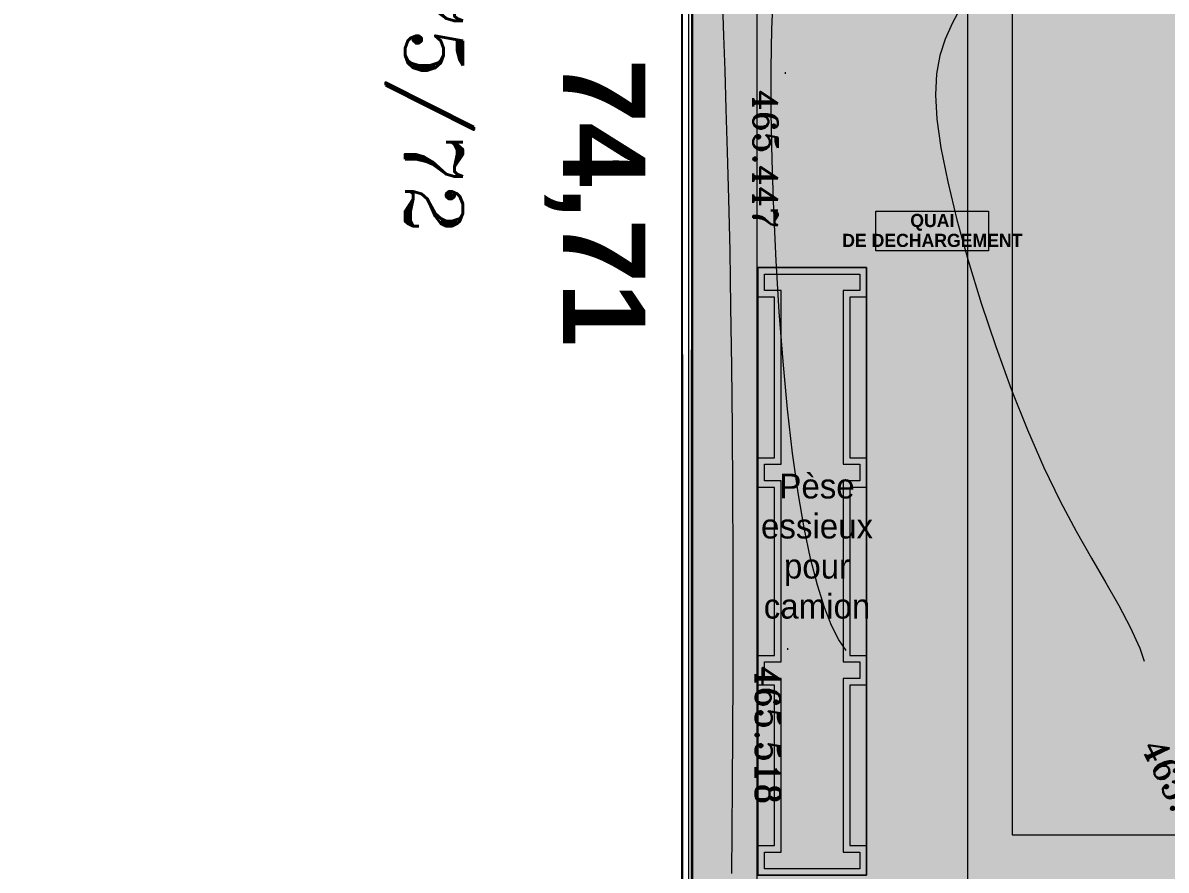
# Model space of a CAD drawing. Header units: millimetres. Extents: x 132836 to 1862386, y -330276 to -143438.
# Drawn here: x 132836 to 167533, y -260484 to -234764 of the extents above; entities that cross this region are included whole.
import ezdxf

# ---------------------------------------------------------------- set-up
doc = ezdxf.new("R2010")
doc.units = ezdxf.units.MM
doc.header["$MEASUREMENT"] = 0
for name, color, linetype in [('Cotations - 1_100', 7, 'Continuous'), ('Divers - Dessin général', 7, 'Continuous'), ('Hachure', 7, 'Continuous'), ('Nouveau_0', 7, 'Continuous'), ('Nouveau_buyer', 7, 'Continuous'), ('Nouveau_CN_01_00', 7, 'Continuous'), ('Nouveau_CN_02_00', 7, 'Continuous'), ('Nouveau_Cotation Courbes de niveau', 7, 'Continuous'), ('Nouveau_Réferences foncières extraites', 7, 'Continuous'), ('Nouveau_TopoAlt', 7, 'Continuous'), ('Nouveau_TopoJIS', 7, 'Continuous'), ('Sols_ Dalles', 7, 'Continuous'), ('TopoAlt', 7, 'Continuous')]:
    doc.layers.add(name, color=color, linetype=linetype)
doc.styles.add('STYLE_GENERE_1', font='')
doc.styles.add('STYLE_GENERE_3', font='')
doc.styles.add('STYLE_GENERE_4', font='')
doc.styles.add('STYLE_GENERE_5', font='romant.shx')
doc.styles.get('STYLE_GENERE_1').set_extended_font_data('Agency FB')
doc.styles.get('STYLE_GENERE_3').set_extended_font_data('Arial', bold=True)
doc.styles.get('STYLE_GENERE_4').set_extended_font_data('Agency FB', bold=True)

msp = doc.modelspace()

# ---------------------------------------------------------------- hatches: boundary and pattern name
at = {"linetype": 'Continuous', "lineweight": 0, "true_color": 0x6f6f6f}
h = msp.add_hatch(color=8, dxfattribs=at)
h.paths.add_polyline_path([(141848.442, -275935.042), (141848.442, -295062.571), (269220.821, -293826.868), (269220.821, -270902.734), (268763.049, -270902.734), (254213.6, -271040.575), (254213.6, -163437.635), (153156.2, -163437.635), (153156.2, -271040.575), (153182.962, -271040.57), (153183.146, -272000.514, -0.409427364), (149183.681, -275935.042)])
h.paths.add_polyline_path([(158435.584, -260639.953), (155145.584, -260639.953), (155145.584, -248364.953), (155145.584, -243089.974), (155145.584, -242189.974), (158435.584, -242189.974)], flags=0)
h.paths.add_polyline_path([(196775.042, -260810.571), (196775.042, -222495.57), (186955.542, -222495.57), (186955.542, -218295.57), (196754.55, -218295.57), (196754.55, -208495.57), (196754.55, -204495.57), (193355.542, -204495.57), (193355.542, -201780.57), (193355.542, -195161.535), (195576.034, -195161.535), (195576.034, -189810.571), (217850.068, -189810.571), (217850.068, -262266.885), (245610.045, -262266.885), (245610.045, -253395.571), (245626.034, -253395.571), (246426.034, -253395.571), (247826.034, -253395.571), (247826.034, -248005.571), (247826.034, -246605.571), (245626.034, -246605.571), (245610.045, -246605.571), (245610.045, -171995.57), (212806.28, -171995.57), (161503.433, -171995.57), (161503.433, -193810.571), (161503.433, -230015.57), (161503.433, -260810.571)], flags=0)
h.paths.add_polyline_path([(162737.042, -269433.913, -0.09031866), (162858.773, -268727.623, -0.201448728), (163912.639, -267592.74, -0.104211445), (164718.006, -267415.055), (165317.979, -267409.371, -0.104044608), (166125.354, -267571.244, -0.238255457), (167284.257, -268953.318, -0.055188622), (167336.836, -269390.334), (167338.931, -269611.438), (167351.046, -270890.267), (167092.583, -271892.761, -0.267949192), (165370.083, -272909.124), (164770.11, -272914.808, -0.193717464), (163379.252, -272370.185, -0.070568756), (163028.663, -271931.262, -0.131652498), (162751.253, -270933.845)], flags=0)
h.paths.add_polyline_path([(173316.986, -273599.031), (173316.986, -273452.052), (173330.488, -267377.824, -0.380556701), (175316.986, -265609.826), (175394.714, -265609.826), (175394.714, -270609.826), (190394.714, -270609.826), (190394.714, -265609.826), (195356.191, -265609.826, -0.414213562), (196856.191, -267109.826), (196856.191, -273660.699, -0.345501612), (195137.285, -275433.432), (175327.752, -275599.002, -0.415791099)], flags=0)
h.paths.add_polyline_path([(205510.093, -271504.083, -0.134473934), (205230.948, -270484.937), (205230.948, -268984.937, -0.414213562), (207230.948, -266984.937), (207830.948, -266984.937, -0.414213562), (209830.948, -268984.937), (209830.948, -270484.937, -0.128820346), (209574.03, -271465.581, -0.270936291), (207830.948, -272484.937), (207230.948, -272484.937, -0.264979997)], flags=0)
h.paths.add_polyline_path([(217862.687, -273329.325), (217869.949, -267730.336, -0.098561509), (218100.718, -266943.721), (218117.681, -266951.545, -0.258849002), (219955.479, -265605.827), (219953.141, -265587.294), (220637.569, -265587.294), (220637.569, -265687.294), (220637.569, -270687.294), (250537.569, -270687.294), (250537.569, -265687.294), (252208.004, -265687.294), (254186.294, -265687.294), (254186.294, -267687.294), (254186.294, -271062.255, 0.001345761), (254186.323, -271073.021), (254197.209, -273095.233, -0.414213562), (252208.004, -275105.97), (243484.534, -275105.97, -0.005188955), (243431.438, -275116.103), (235447.992, -275196.191), (220071.012, -275253.24, -0.386553331), (217873.089, -273475.385, -0.025189219)], flags=0)
at = {"linetype": 'Continuous', "lineweight": 0, "true_color": 0x90b349}
msp.add_hatch(color=55, dxfattribs=at).paths.add_polyline_path([(153135.736, -163719.488), (153116.298, -271660.98), (155116.298, -271661.341), (155135.376, -165719.848), (251905.262, -165737.275), (251887.357, -265587.294), (253887.357, -265587.654), (253905.622, -163737.635)])
at = {"layer": 'Sols_ Dalles', "linetype": 'Continuous', "lineweight": 0, "true_color": 0x2e271c}
msp.add_hatch(color=250, dxfattribs=at).paths.add_polyline_path([(161503.433, -171995.57), (161503.433, -230015.57), (161503.433, -260810.571), (196775.042, -260810.571), (196775.042, -260795.571), (196775.042, -258649.982), (196775.042, -258010.558), (196775.042, -222495.57), (186955.542, -222495.57), (186955.542, -218295.57), (196754.55, -218295.57), (196754.55, -204495.57), (193355.542, -204495.57), (193355.542, -201780.57), (193355.542, -195161.535), (195576.034, -195161.535), (195576.034, -189810.571), (217805.542, -189810.571), (217805.542, -253395.57), (217805.542, -253415.571), (219205.542, -253415.571), (219205.542, -253395.57), (219205.542, -188410.571), (191955.542, -188410.571), (191955.542, -190035.076), (194140.476, -190023.061), (194160.967, -193749.52), (191976.034, -193761.535), (191955.542, -200380.57), (191955.542, -205895.57), (195354.55, -205895.57), (195354.55, -216895.57), (185555.542, -216895.57), (185555.542, -223895.57), (195354.55, -223895.57), (195354.55, -258649.982), (195354.55, -259410.571), (163990.222, -259410.571), (162860.681, -259410.571), (162860.681, -231415.57), (162860.681, -173395.57), (244226.034, -173395.57), (244226.034, -248005.571), (245626.034, -248005.571), (246426.034, -248005.571), (246426.034, -251817.03), (245610.045, -251817.03), (244211.034, -251817.03), (244211.034, -253395.571), (246426.034, -253395.571), (247826.034, -253395.571), (247826.034, -248005.571), (247826.034, -246605.571), (245626.034, -246605.571), (245626.034, -171995.57)])
at = {"layer": 'Sols_ Dalles', "linetype": 'Continuous', "lineweight": 0, "true_color": 0x252b1b}
msp.add_hatch(color=250, dxfattribs=at).paths.add_polyline_path([(162860.681, -259410.571), (195375.042, -259410.571), (195375.042, -231415.57), (162860.681, -231415.57)])
at = {"layer": 'Sols_ Dalles', "linetype": 'Continuous', "lineweight": 0, "true_color": 0x3b3937}
msp.add_hatch(color=250, dxfattribs=at).paths.add_polyline_path([(155145.584, -242189.974), (155145.584, -243089.974), (155145.584, -247964.953), (155145.584, -248864.953), (155145.584, -253964.953), (155145.584, -254864.953), (155145.584, -259739.953), (155145.584, -260639.953), (158435.584, -260639.953), (158435.584, -259739.953), (158435.584, -254864.953), (158435.584, -253964.953), (158435.584, -248864.953), (158435.584, -247964.953), (158435.584, -243089.974), (158435.584, -242189.974)])

# ---------------------------------------------------------------- linework, layer by layer
at = {"color": 9, "linetype": 'Continuous', "lineweight": 5}
msp.add_lwpolyline([(149183.681, -275935.042), (141848.442, -275935.042), (141848.442, -295062.571), (269220.821, -293826.868), (269220.821, -270902.734), (268763.049, -270902.734), (254213.6, -271040.575), (254213.6, -163437.635), (153163.039, -163437.635), (153163.039, -271040.575), (153156.2, -271040.575), (153156.383, -272000.519), (153183.146, -272000.514, -0.409427364)], format="xyb", close=True, dxfattribs=at)
at = {"color": 7, "linetype": 'Continuous', "lineweight": 5}
msp.add_lwpolyline([(153135.736, -163719.488), (153116.298, -271660.98), (155116.298, -271661.341), (155135.376, -165719.848), (251905.262, -165737.275), (251887.357, -265587.294), (253887.357, -265587.654), (253905.622, -163737.635)], close=True, dxfattribs=at)
at = {"color": 9, "linetype": 'Continuous', "lineweight": 5}
msp.add_lwpolyline([(158435.584, -260639.953), (158435.584, -242189.974), (155145.584, -242189.974), (155145.584, -243089.974), (155145.584, -248364.953), (155145.584, -260639.953)], close=True, dxfattribs=at)
at = {"layer": 'Divers - Dessin général', "color": 8, "linetype": 'Continuous', "lineweight": 5}
msp.add_lwpolyline([(254205.676, -163437.635), (254186.294, -271067.638), (152856.388, -272027.634), (152839.018, -197317.635), (152835.676, -163437.635)], close=True, dxfattribs=at)
at = {"layer": 'Divers - Dessin général', "color": 14, "linetype": 'Continuous', "lineweight": 5, "true_color": 0x990000}
msp.add_lwpolyline([(254205.676, -163437.635), (254186.294, -271067.638), (152856.388, -272027.634), (152839.018, -197317.635), (152835.676, -163437.635)], close=True, dxfattribs=at)
at = {"layer": 'Hachure', "color": 7, "linetype": 'Continuous', "lineweight": 5, "flags": 128}
msp.add_lwpolyline([(158727.348, -240481.13), (162145.847, -240481.13), (162145.847, -241687.62), (158727.348, -241687.62)], close=True, dxfattribs=at)
at = {"layer": 'Nouveau_0', "color": 8, "linetype": 'Continuous', "lineweight": 5}
msp.add_line((152835.676, -197326.333), (152835.676, -272063.016), dxfattribs=at)
msp.add_line((152835.676, -197326.333), (152835.676, -272063.016), dxfattribs=at)
at = {"layer": 'Nouveau_0', "color": 8, "linetype": 'Continuous', "lineweight": 5, "flags": 128}
msp.add_lwpolyline([(152835.676, -272063.016), (254199.193, -271079.638), (254199.193, -163437.635), (152835.676, -163437.635), (152835.676, -197326.333)], close=True, dxfattribs=at)
msp.add_lwpolyline([(253999.193, -270881.569), (253999.193, -163637.635), (153035.676, -163637.635), (153035.676, -197326.333), (153035.676, -271861.067)], dxfattribs=at)
at = {"layer": 'Nouveau_0', "color": 8, "linetype": 'Continuous', "lineweight": 5}
msp.add_lwpolyline([(132835.676, -272242.893), (152835.676, -272063.016), (152835.676, -197326.333), (132835.676, -197326.333)], dxfattribs=at)
at = {"layer": 'Nouveau_buyer', "color": 7, "linetype": 'Continuous', "lineweight": 5}
msp.add_lwpolyline([(155145.584, -260639.953), (155145.584, -259739.953), (155645.584, -259739.953), (155645.584, -254864.953), (155145.584, -254864.953), (155145.584, -253964.953), (155645.584, -253964.953), (155645.584, -248864.953), (155145.584, -248864.953), (155145.584, -247964.953), (155645.584, -247964.953), (155645.584, -243089.974), (155145.584, -243089.974), (155145.584, -242189.974), (158435.584, -242189.974), (158435.584, -243089.974), (157935.584, -243089.974), (157935.584, -247964.953), (158435.584, -247964.953), (158435.584, -248864.953), (157935.584, -248864.953), (157935.584, -253964.953), (158435.584, -253964.953), (158435.584, -254864.953), (157935.584, -254864.953), (157935.584, -259739.953), (158435.584, -259739.953), (158435.584, -260639.953)], dxfattribs=at)
msp.add_lwpolyline([(155145.584, -260639.953), (155145.584, -259739.953), (155645.584, -259739.953), (155645.584, -254864.953), (155145.584, -254864.953), (155145.584, -253964.953), (155645.584, -253964.953), (155645.584, -248864.953), (155145.584, -248864.953), (155145.584, -247964.953), (155645.584, -247964.953), (155645.584, -243089.974), (155145.584, -243089.974), (155145.584, -242189.974), (158435.584, -242189.974), (158435.584, -243089.974), (157935.584, -243089.974), (157935.584, -247964.953), (158435.584, -247964.953), (158435.584, -248864.953), (157935.584, -248864.953), (157935.584, -253964.953), (158435.584, -253964.953), (158435.584, -254864.953), (157935.584, -254864.953), (157935.584, -259739.953), (158435.584, -259739.953), (158435.584, -260639.953)], dxfattribs=at)
msp.add_lwpolyline([(157735.584, -259939.953), (158235.584, -259939.953), (158235.584, -260439.953), (155845.584, -260439.953), (155345.584, -260439.953), (155345.584, -259939.953), (155845.584, -259939.953), (155845.584, -254664.953), (155345.584, -254664.953), (155345.584, -254164.953), (155845.584, -254164.953), (155845.584, -248664.953), (155345.584, -248664.953), (155345.584, -248164.953), (155845.584, -248164.953), (155845.584, -242889.974), (155345.584, -242889.974), (155345.584, -242389.974), (158235.584, -242389.974), (158235.584, -242889.974), (157735.584, -242889.974), (157735.584, -248164.953), (158235.584, -248164.953), (158235.584, -248664.953), (157735.584, -248664.953), (157735.584, -254164.953), (158235.584, -254164.953), (158235.584, -254664.953), (157735.584, -254664.953)], close=True, dxfattribs=at)
msp.add_lwpolyline([(157735.584, -259939.953), (158235.584, -259939.953), (158235.584, -260439.953), (155845.584, -260439.953), (155345.584, -260439.953), (155345.584, -259939.953), (155845.584, -259939.953), (155845.584, -254664.953), (155345.584, -254664.953), (155345.584, -254164.953), (155845.584, -254164.953), (155845.584, -248664.953), (155345.584, -248664.953), (155345.584, -248164.953), (155845.584, -248164.953), (155845.584, -242889.974), (155345.584, -242889.974), (155345.584, -242389.974), (158235.584, -242389.974), (158235.584, -242889.974), (157735.584, -242889.974), (157735.584, -248164.953), (158235.584, -248164.953), (158235.584, -248664.953), (157735.584, -248664.953), (157735.584, -254164.953), (158235.584, -254164.953), (158235.584, -254664.953), (157735.584, -254664.953)], close=True, dxfattribs=at)
at = {"layer": 'Nouveau_CN_01_00', "color": 8, "linetype": 'Continuous', "lineweight": 5, "flags": 128}
for points in [[(154354.567, -260589.476), (154363.369, -259312.338), (154374.571, -257889.954), (154384.767, -256323.174), (154391.087, -254618.683), (154392.819, -252806.502), (154389.792, -250922.483), (154381.832, -249002.481), (154368.769, -247082.349), (154350.43, -245197.94), (154326.642, -243385.109), (154297.234, -241679.707), (154262.448, -240110.691), (154224.186, -238679.418), (154184.764, -237380.348), (154146.499, -236207.941), (154111.707, -235156.657), (154082.704, -234220.954)], [(161296.581, -234303.288), (161037.358, -234781.229), (160825.196, -235256.918), (160666.63, -235757.757), (160568.193, -236311.144), (160536.418, -236944.48), (160577.84, -237685.164), (160698.991, -238560.598), (160903.475, -239587.546), (161183.168, -240740.228), (161527.017, -241982.232), (161923.968, -243277.142), (162362.968, -244588.545), (162832.963, -245880.026), (163322.899, -247115.172), (163821.723, -248257.568), (164318.666, -249279.97), (164804.104, -250191.815), (165268.697, -251011.709), (165703.108, -251758.26), (166097.997, -252450.073), (166444.024, -253105.754), (166731.852, -253743.912), (166868.494, -254140.427)]]:
    msp.add_lwpolyline(points, dxfattribs=at)
at = {"layer": 'Nouveau_CN_02_00', "color": 8, "linetype": 'Continuous', "lineweight": 5, "flags": 128}
msp.add_lwpolyline([(157827.035, -253812.436), (157602.493, -253495.574), (157379.587, -253061.944), (157160.43, -252508.244), (156947.13, -251831.171), (156741.799, -251027.423), (156546.548, -250093.699), (156363.486, -249026.696), (156194.726, -247823.111), (156042.244, -246486.028), (155907.489, -245044.066), (155791.777, -243532.229), (155696.422, -241985.523), (155622.74, -240438.952), (155572.047, -238927.52), (155545.659, -237486.233), (155544.89, -236150.094), (155569.578, -234943.616), (155613.651, -233849.335)], dxfattribs=at)
at = {"layer": 'Nouveau_TopoJIS', "color": 8, "linetype": 'Continuous', "lineweight": 5}
for p, q in [((155968.911, -236264.51), (155968.911, -236314.51)), ((156036.911, -253747.51), (156036.911, -253797.51))]:
    msp.add_line(p, q, dxfattribs=at)
at = {"layer": 'Sols_ Dalles', "color": 250, "linetype": 'Continuous', "lineweight": 5, "true_color": 0x1f1f1f}
msp.add_lwpolyline([(245626.034, -246605.571), (245626.034, -171995.57), (161503.433, -171995.57), (161503.433, -230015.57), (161503.433, -260810.571), (196775.042, -260810.571), (196775.042, -260795.571), (196775.042, -258649.982), (196775.042, -258010.558), (196775.042, -222495.57), (186955.542, -222495.57), (186955.542, -218295.57), (196754.55, -218295.57), (196754.55, -204495.57), (193355.542, -204495.57), (193355.542, -201780.57), (193355.542, -195161.535)], dxfattribs=at)
for points in [[(162860.681, -259410.571), (195375.042, -259410.571), (195375.042, -231415.57), (162860.681, -231415.57)], [(155145.584, -242189.974), (158435.584, -242189.974), (158435.584, -243089.974), (158435.584, -247964.953), (158435.584, -248864.953), (158435.584, -253964.953), (158435.584, -254864.953), (158435.584, -259739.953), (158435.584, -260639.953), (155145.584, -260639.953), (155145.584, -259739.953), (155145.584, -254864.953), (155145.584, -253964.953), (155145.584, -248864.953), (155145.584, -247964.953), (155145.584, -243089.974)]]:
    msp.add_lwpolyline(points, close=True, dxfattribs=at)
at = {"layer": 'TopoAlt', "color": 211, "linetype": 'Continuous', "lineweight": 5, "true_color": 0xfe55ff}
msp.add_lwpolyline([(152835.676, -163437.635), (152856.37, -271934.337)], dxfattribs=at)
at = {"layer": 'TopoAlt', "color": 7, "linetype": 'Continuous', "lineweight": 5, "flags": 128}
msp.add_lwpolyline([(152835.676, -163437.635), (152835.733, -163737.635), (152856.37, -271934.337), (153156.37, -271934.279), (153135.733, -163737.635), (253905.622, -163737.635), (253886.348, -270769.248), (253886.294, -271069.253), (254186.294, -271067.638), (254205.622, -163737.635), (254205.676, -163437.635), (253905.676, -163437.635), (153135.676, -163437.635)], close=True, dxfattribs=at)

# ---------------------------------------------------------------- texts
at = {"layer": 'Cotations - 1_100', "color": 253, "linetype": 'Continuous', "lineweight": 5, "true_color": 0x9f9f9f, "insert": (151725.15, -235854.185), "char_height": 2500, "attachment_point": 1, "rotation": 270.0109285, "style": 'STYLE_GENERE_3'}
msp.add_mtext('\\A1;{\\pql;\\fArial|b1|i0|c0|p38;74,71}', dxfattribs=at)
at = {"layer": 'Cotations - 1_100', "color": 14, "linetype": 'Continuous', "lineweight": 5, "true_color": 0x990000, "insert": (151725.15, -235854.185), "char_height": 2500, "attachment_point": 1, "rotation": 270.0109285, "style": 'STYLE_GENERE_3'}
msp.add_mtext('\\A1;{\\pql;\\fArial|b1|i0|c0|p38;74,71}', dxfattribs=at)
at = {"layer": 'Hachure', "color": 14, "linetype": 'Continuous', "lineweight": 5, "true_color": 0xa40f02, "insert": (160436.597, -241068.157), "char_height": 400, "attachment_point": 5, "line_spacing_factor": 0.904865, "style": 'STYLE_GENERE_4'}
msp.add_mtext('\\A1;{\\pqc;\\fAgency FB|b1|i0|c0|p34;QUAI \\P\\pqc;\\fAgency FB|b1|i0|c0|p34;DE DECHARGEMENT}', dxfattribs=at)
at = {"layer": 'Hachure', "color": 250, "linetype": 'Continuous', "lineweight": 5, "true_color": 0x1f1f1f, "insert": (156937.44, -250654.509), "char_height": 750, "width": 4427.37146, "attachment_point": 5, "line_spacing_factor": 0.972106, "style": 'STYLE_GENERE_1'}
msp.add_mtext('\\A1;{\\pqc;\\fAgency FB|b0|i0|c0|p34;Pèse essieux pour camion }', dxfattribs=at)
at = {"layer": 'Nouveau_Cotation Courbes de niveau', "color": 253, "linetype": 'Continuous', "lineweight": 5, "true_color": 0x9f9f9f, "insert": (167118.564, -256565.32), "char_height": 750, "attachment_point": 4, "rotation": 295.4122966, "style": 'STYLE_GENERE_5'}
msp.add_mtext('\\A1;{\\pql;\\Fromant.shx;465.40}', dxfattribs=at)
at = {"layer": 'Nouveau_Réferences foncières extraites', "color": 253, "linetype": 'Continuous', "lineweight": 5, "true_color": 0x9f9f9f, "insert": (143850.8, -230431.098), "char_height": 1750, "attachment_point": 7, "rotation": 270, "style": 'STYLE_GENERE_5'}
msp.add_mtext('\\A1;{\\pql;\\Fromant.shx;T975/72}', dxfattribs=at)
at = {"layer": 'Nouveau_TopoAlt', "color": 253, "linetype": 'Continuous', "lineweight": 5, "true_color": 0x9f9f9f, "char_height": 750, "attachment_point": 1, "rotation": 270, "style": 'STYLE_GENERE_5'}
for s, insert in [('\\A1;{\\pql;\\Fromant.shx;465.447}', (155750.723, -236793.01)), ('\\A1;{\\pql;\\Fromant.shx;465.518}', (155818.723, -254276.01))]:
    msp.add_mtext(s, dxfattribs=dict(at, insert=insert))

doc.saveas('drawing.dxf')
